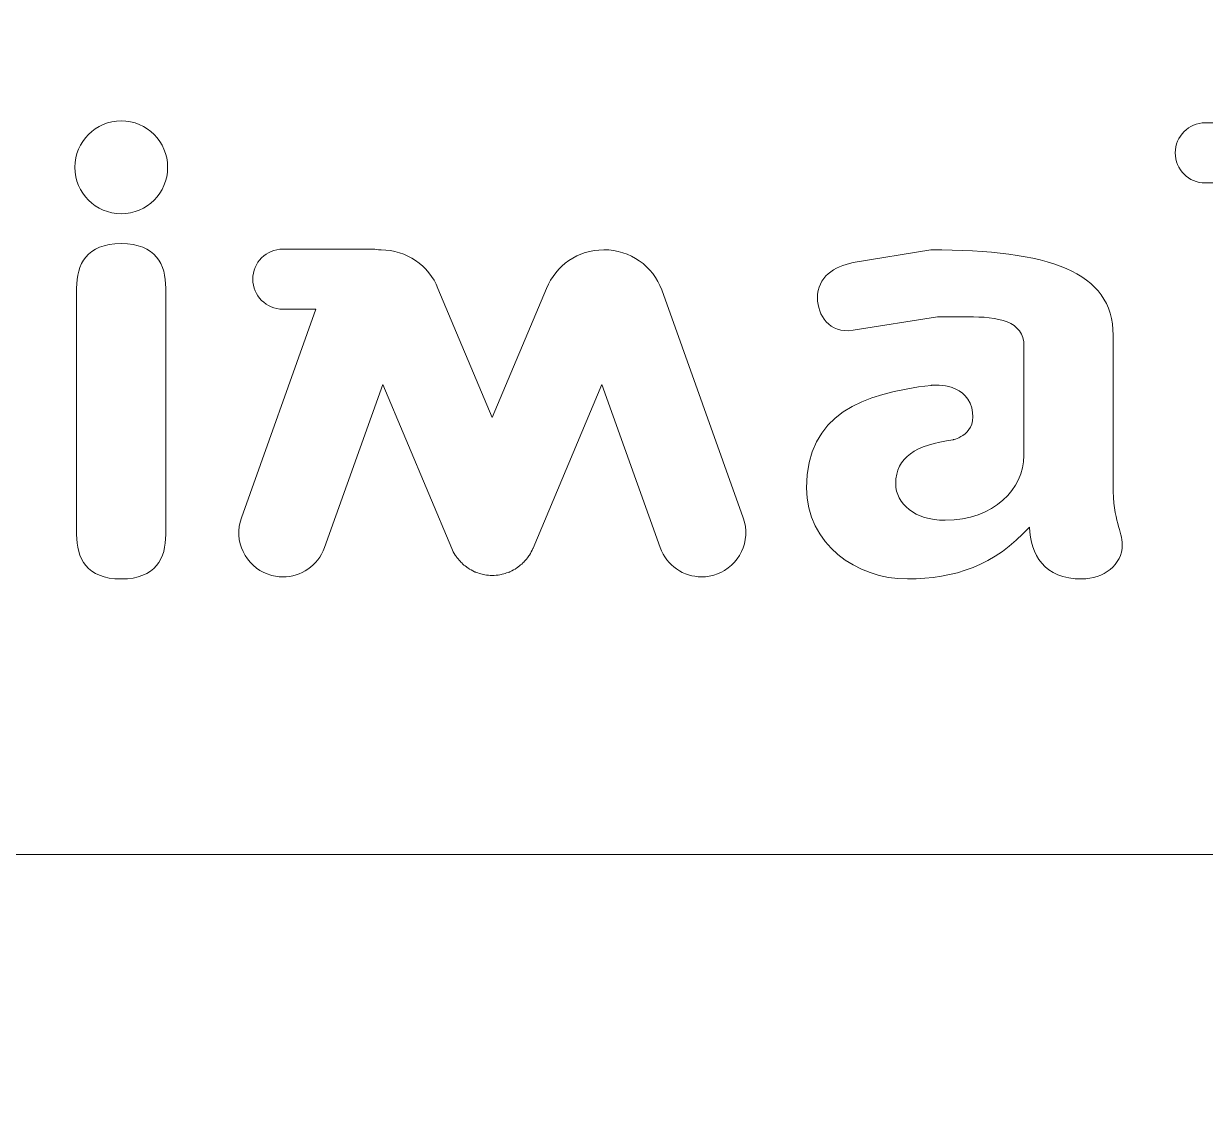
# Model space of a CAD drawing. Header units: inches. Extents: x 2 to 691, y -393 to -3.
# Drawn here: x 147.74 to 193.75, y -391.29 to -348.94 of the extents above; entities that cross this region are included whole.
import ezdxf

# ---------------------------------------------------------------- set-up
doc = ezdxf.new("R2010")
doc.units = ezdxf.units.IN
doc.header["$MEASUREMENT"] = 0
doc.layers.add('Layer 1', color=7, linetype='Continuous')

# ---------------------------------------------------------------- blocks, each defined once
blk = doc.blocks.new('block 20')
at = {"layer": 'Layer 1', "lineweight": 0}
for points, knots in [([(195.918, -352.818), (195.893, -352.818), (195.872, -352.823), (195.848, -352.824), (195.771, -352.807), (195.691, -352.799), (195.608, -352.799), (195.608, -352.799), (193.749, -352.799), (193.749, -352.799), (193.103, -352.799), (192.579, -353.323), (192.579, -353.969), (192.579, -354.616), (193.103, -355.14), (193.749, -355.14), (193.749, -355.14), (194.182, -355.14), (194.182, -355.14), (194.182, -355.14), (194.182, -368.822), (194.182, -368.822), (194.182, -369.963), (194.871, -370.558), (195.918, -370.558), (196.964, -370.558), (197.654, -369.963), (197.654, -368.822), (197.654, -368.822), (197.654, -366.183), (197.654, -366.183), (197.654, -366.183), (197.654, -362.45), (197.654, -362.45), (197.654, -362.45), (197.654, -354.555), (197.654, -354.555), (197.654, -353.414), (196.964, -352.818), (195.918, -352.818)], [0, 0, 0, 0, 1, 1, 1, 2, 2, 2, 3, 3, 3, 4, 4, 4, 5, 5, 5, 6, 6, 6, 7, 7, 7, 8, 8, 8, 9, 9, 9, 10, 10, 10, 11, 11, 11, 12, 12, 12, 13, 13, 13, 13]), ([(205.665, -367.752), (205.665, -367.752), (202.05, -362.901), (202.05, -362.901), (202.05, -362.901), (204.619, -360.214), (204.619, -360.214), (204.928, -359.881), (205.141, -359.691), (205.141, -359.072), (205.141, -358.193), (204.286, -357.503), (203.501, -357.503), (202.977, -357.503), (202.525, -357.789), (202.169, -358.169), (202.169, -358.169), (199.152, -361.522), (199.152, -361.522), (199.152, -361.522), (198.599, -362.032), (198.599, -363.045), (198.599, -364.096), (199.529, -365.112), (199.529, -365.112), (199.529, -365.112), (202.812, -369.75), (202.812, -369.75), (203.073, -370.13), (203.524, -370.558), (204.381, -370.558), (205.308, -370.558), (206.021, -369.75), (206.021, -368.87), (206.021, -368.298), (205.783, -367.918), (205.665, -367.752)], [0, 0, 0, 0, 1, 1, 1, 2, 2, 2, 3, 3, 3, 4, 4, 4, 5, 5, 5, 6, 6, 6, 7, 7, 7, 8, 8, 8, 9, 9, 9, 10, 10, 10, 11, 11, 11, 12, 12, 12, 12])]:
    blk.add_open_spline(points, degree=3, knots=knots, dxfattribs=at)
blk = doc.blocks.new('block 19')
at = {"layer": 'Layer 1', "lineweight": 0}
for points, knots in [([(151.538, -352.723), (152.536, -352.723), (153.345, -353.532), (153.345, -354.531), (153.345, -355.529), (152.536, -356.337), (151.538, -356.337), (150.539, -356.337), (149.73, -355.529), (149.73, -354.531), (149.73, -353.532), (150.539, -352.723), (151.538, -352.723)], [0, 0, 0, 0, 1, 1, 1, 2, 2, 2, 3, 3, 3, 4, 4, 4, 4]), ([(149.802, -359.239), (149.802, -358.311), (150.182, -357.503), (151.538, -357.503), (152.893, -357.503), (153.273, -358.311), (153.273, -359.239), (153.273, -359.239), (153.273, -368.822), (153.273, -368.822), (153.273, -369.75), (152.893, -370.558), (151.538, -370.558), (150.182, -370.558), (149.802, -369.75), (149.802, -368.822), (149.802, -368.822), (149.802, -359.239), (149.802, -359.239)], [0, 0, 0, 0, 1, 1, 1, 2, 2, 2, 3, 3, 3, 4, 4, 4, 5, 5, 5, 6, 6, 6, 6]), ([(175.757, -368.183), (175.757, -368.183), (172.585, -359.307), (172.585, -359.307), (172.251, -358.371), (171.344, -357.742), (170.332, -357.742), (170.33, -357.742), (170.328, -357.743), (170.325, -357.743), (169.336, -357.745), (168.45, -358.348), (168.101, -359.25), (168.101, -359.25), (165.987, -364.278), (165.987, -364.278), (165.987, -364.278), (163.873, -359.249), (163.873, -359.249), (163.524, -358.35), (162.642, -357.75), (161.655, -357.744), (161.651, -357.744), (161.646, -357.743), (161.641, -357.743), (161.612, -357.743), (161.583, -357.749), (161.553, -357.75), (161.465, -357.728), (161.374, -357.714), (161.28, -357.714), (161.28, -357.714), (157.832, -357.714), (157.832, -357.714), (157.185, -357.714), (156.661, -358.238), (156.661, -358.884), (156.661, -359.531), (157.185, -360.055), (157.832, -360.055), (157.832, -360.055), (159.12, -360.055), (159.12, -360.055), (159.12, -360.055), (156.216, -368.184), (156.216, -368.184), (155.897, -369.076), (156.362, -370.058), (157.254, -370.377), (157.445, -370.445), (157.64, -370.477), (157.832, -370.477), (158.536, -370.477), (159.197, -370.04), (159.448, -369.338), (159.448, -369.338), (161.719, -362.981), (161.719, -362.981), (161.719, -362.981), (164.406, -369.372), (164.406, -369.372), (164.444, -369.463), (164.491, -369.548), (164.543, -369.629), (164.556, -369.65), (164.571, -369.668), (164.585, -369.688), (164.63, -369.752), (164.678, -369.812), (164.73, -369.868), (164.751, -369.891), (164.773, -369.914), (164.795, -369.936), (164.852, -369.991), (164.913, -370.041), (164.977, -370.088), (164.996, -370.102), (165.013, -370.117), (165.032, -370.13), (165.117, -370.187), (165.207, -370.235), (165.3, -370.276), (165.308, -370.279), (165.314, -370.285), (165.322, -370.288), (165.339, -370.295), (165.357, -370.297), (165.374, -370.304), (165.448, -370.332), (165.522, -370.355), (165.598, -370.373), (165.629, -370.38), (165.66, -370.388), (165.691, -370.393), (165.787, -370.41), (165.884, -370.422), (165.982, -370.422), (165.984, -370.422), (165.985, -370.422), (165.986, -370.422), (165.986, -370.422), (165.987, -370.422), (165.987, -370.422), (165.988, -370.422), (165.988, -370.422), (165.988, -370.422), (165.99, -370.422), (165.991, -370.422), (165.993, -370.422), (166.091, -370.422), (166.188, -370.41), (166.284, -370.393), (166.315, -370.388), (166.345, -370.38), (166.376, -370.373), (166.453, -370.355), (166.527, -370.332), (166.6, -370.304), (166.617, -370.298), (166.635, -370.295), (166.653, -370.288), (166.661, -370.285), (166.667, -370.279), (166.675, -370.276), (166.768, -370.235), (166.858, -370.187), (166.942, -370.13), (166.962, -370.117), (166.98, -370.101), (166.999, -370.087), (167.062, -370.041), (167.122, -369.991), (167.179, -369.936), (167.202, -369.914), (167.224, -369.891), (167.246, -369.868), (167.297, -369.813), (167.344, -369.754), (167.387, -369.691), (167.402, -369.67), (167.419, -369.65), (167.433, -369.628), (167.484, -369.548), (167.531, -369.463), (167.569, -369.372), (167.569, -369.372), (167.576, -369.355), (167.576, -369.355), (167.576, -369.355), (167.576, -369.355), (167.576, -369.355), (167.576, -369.355), (170.255, -362.982), (170.255, -362.982), (170.255, -362.982), (172.526, -369.337), (172.526, -369.337), (172.777, -370.039), (173.437, -370.476), (174.141, -370.476), (174.333, -370.476), (174.528, -370.444), (174.719, -370.376), (175.611, -370.057), (176.076, -369.075), (175.757, -368.183)], [0, 0, 0, 0, 1, 1, 1, 2, 2, 2, 3, 3, 3, 4, 4, 4, 5, 5, 5, 6, 6, 6, 7, 7, 7, 8, 8, 8, 9, 9, 9, 10, 10, 10, 11, 11, 11, 12, 12, 12, 13, 13, 13, 14, 14, 14, 15, 15, 15, 16, 16, 16, 17, 17, 17, 18, 18, 18, 19, 19, 19, 20, 20, 20, 21, 21, 21, 22, 22, 22, 23, 23, 23, 24, 24, 24, 25, 25, 25, 26, 26, 26, 27, 27, 27, 28, 28, 28, 29, 29, 29, 30, 30, 30, 31, 31, 31, 32, 32, 32, 33, 33, 33, 34, 34, 34, 35, 35, 35, 36, 36, 36, 37, 37, 37, 38, 38, 38, 39, 39, 39, 40, 40, 40, 41, 41, 41, 42, 42, 42, 43, 43, 43, 44, 44, 44, 45, 45, 45, 46, 46, 46, 47, 47, 47, 48, 48, 48, 49, 49, 49, 50, 50, 50, 51, 51, 51, 52, 52, 52, 53, 53, 53, 54, 54, 54, 55, 55, 55, 55]), ([(190.162, -366.896), (190.162, -366.896), (190.162, -361.07), (190.162, -361.07), (190.162, -358.573), (187.644, -357.744), (183.063, -357.744), (183.063, -357.744), (180.033, -358.241), (180.033, -358.241), (179.312, -358.39), (178.649, -358.783), (178.649, -359.626), (178.649, -360.273), (179.108, -361.015), (180.033, -360.878), (180.033, -360.878), (183.321, -360.351), (183.321, -360.351), (183.321, -360.351), (183.481, -360.351), (183.481, -360.351), (183.481, -360.351), (184.503, -360.351), (184.503, -360.351), (185.668, -360.351), (186.69, -360.499), (186.69, -361.498), (186.69, -361.498), (186.69, -364.399), (186.69, -364.399), (186.69, -364.399), (186.69, -365.755), (186.69, -365.755), (186.69, -367.039), (185.525, -368.275), (183.623, -368.275), (182.435, -368.275), (181.697, -367.633), (181.697, -366.848), (181.697, -365.803), (182.482, -365.35), (183.932, -365.136), (183.932, -365.136), (184.932, -364.935), (184.654, -363.897), (184.376, -362.858), (183.076, -363.02), (183.076, -363.02), (180.413, -363.329), (178.225, -364.138), (178.225, -367.015), (178.225, -369.203), (180.175, -370.558), (182.149, -370.558), (183.98, -370.558), (185.55, -370.035), (186.905, -368.537), (186.952, -369.607), (187.452, -370.558), (188.949, -370.558), (189.782, -370.558), (190.519, -370.011), (190.519, -369.227), (190.519, -368.68), (190.162, -368.346), (190.162, -366.896)], [0, 0, 0, 0, 1, 1, 1, 2, 2, 2, 3, 3, 3, 4, 4, 4, 5, 5, 5, 6, 6, 6, 7, 7, 7, 8, 8, 8, 9, 9, 9, 10, 10, 10, 11, 11, 11, 12, 12, 12, 13, 13, 13, 14, 14, 14, 15, 15, 15, 16, 16, 16, 17, 17, 17, 18, 18, 18, 19, 19, 19, 20, 20, 20, 21, 21, 21, 22, 22, 22, 22])]:
    blk.add_open_spline(points, degree=3, knots=knots, dxfattribs=at)
at = {"layer": 'Layer 1'}
blk.add_blockref('block 20', (0, 0), dxfattribs=at)
blk = doc.blocks.new('block 2')
at = {"layer": 'Layer 1', "lineweight": 0}
blk.add_open_spline([(334.414, -391.288), (334.414, -391.288), (334.414, -351.786), (334.414, -351.786), (334.414, -351.786), (340.503, -351.536), (340.503, -351.536), (340.503, -351.536), (340.503, -341.485), (340.503, -341.485), (340.503, -341.485), (334.414, -341.235), (334.414, -341.235), (334.414, -341.235), (334.414, -323.361), (334.414, -323.361), (334.414, -323.361), (334.414, -322.929), (334.414, -322.929), (334.414, -322.929), (327.395, -322.929), (327.395, -322.929), (327.395, -322.929), (327.395, -324.26), (327.395, -324.26), (327.395, -324.26), (325.195, -324.26), (325.195, -324.26), (325.195, -324.26), (325.195, -322.86), (325.195, -322.86), (325.195, -322.86), (323.752, -322.86), (323.752, -322.86), (323.752, -322.86), (323.752, -320.086), (323.752, -320.086), (323.752, -320.086), (325.195, -320.086), (325.195, -320.086), (325.195, -320.086), (325.195, -318.686), (325.195, -318.686), (325.195, -318.686), (327.395, -318.686), (327.395, -318.686), (327.395, -318.686), (327.395, -320.086), (327.395, -320.086), (327.395, -320.086), (334.414, -320.086), (334.414, -320.086), (334.414, -320.086), (334.414, -319.586), (334.414, -319.586), (334.414, -319.586), (334.414, -301.795), (334.414, -301.795), (334.414, -301.795), (340.503, -301.545), (340.503, -301.545), (340.503, -301.545), (340.503, -291.484), (340.503, -291.484), (340.503, -291.484), (334.414, -291.234), (334.414, -291.234), (334.414, -291.234), (334.414, -220.064), (334.414, -220.064), (334.414, -220.064), (340.503, -219.814), (340.503, -219.814), (340.503, -219.814), (340.503, -209.778), (340.503, -209.778), (340.503, -209.778), (334.414, -209.528), (334.414, -209.528), (334.414, -209.528), (334.414, -191.713), (334.414, -191.713), (334.414, -191.713), (334.414, -191.213), (334.414, -191.213), (334.414, -191.213), (327.395, -191.213), (327.395, -191.213), (327.395, -191.213), (327.395, -192.612), (327.395, -192.612), (327.395, -192.612), (325.195, -192.612), (325.195, -192.612), (325.195, -192.612), (325.195, -191.213), (325.195, -191.213), (325.195, -191.213), (323.752, -191.213), (323.752, -191.213), (323.752, -191.213), (323.752, -188.347), (323.752, -188.347), (323.752, -188.347), (325.195, -188.347), (325.195, -188.347), (325.195, -188.347), (325.195, -186.947), (325.195, -186.947), (325.195, -186.947), (327.395, -186.947), (327.395, -186.947), (327.395, -186.947), (327.395, -188.347), (327.395, -188.347), (327.395, -188.347), (334.414, -188.347), (334.414, -188.347), (334.414, -188.347), (334.414, -187.846), (334.414, -187.846), (334.414, -187.846), (334.414, -170.058), (334.414, -170.058), (334.414, -170.058), (340.503, -169.808), (340.503, -169.808), (340.503, -169.808), (340.503, -159.762), (340.503, -159.762), (340.503, -159.762), (334.414, -159.512), (334.414, -159.512), (334.414, -159.512), (334.414, -85.893), (334.414, -85.893), (334.414, -85.893), (340.503, -85.643), (340.503, -85.643), (340.503, -85.643), (340.503, -75.559), (340.503, -75.559), (340.503, -75.559), (334.414, -75.309), (334.414, -75.309), (334.414, -75.309), (334.414, -57.545), (334.414, -57.545), (334.414, -57.545), (334.414, -57.046), (334.414, -57.046), (334.414, -57.046), (327.395, -57.046), (327.395, -57.046), (327.395, -57.046), (327.395, -58.446), (327.395, -58.446), (327.395, -58.446), (325.195, -58.446), (325.195, -58.446), (325.195, -58.446), (325.195, -57.046), (325.195, -57.046), (325.195, -57.046), (323.752, -57.046), (323.752, -57.046), (323.752, -57.046), (323.752, -54.183), (323.752, -54.183), (323.752, -54.183), (325.195, -54.183), (325.195, -54.183), (325.195, -54.183), (325.195, -52.783), (325.195, -52.783), (325.195, -52.783), (327.395, -52.783), (327.395, -52.783), (327.395, -52.783), (327.395, -54.183), (327.395, -54.183), (327.395, -54.183), (334.414, -54.183), (334.414, -54.183), (334.414, -54.183), (334.414, -53.683), (334.414, -53.683), (334.414, -53.683), (334.414, -35.877), (334.414, -35.877), (334.414, -35.877), (340.503, -35.627), (340.503, -35.627), (340.503, -35.627), (340.503, -25.59), (340.503, -25.59), (340.503, -25.59), (334.414, -25.34), (334.414, -25.34), (334.414, -25.34), (334.414, -13.24), (334.414, -13.24), (334.414, -13.24), (311.551, -13.24), (311.551, -13.24), (309.605, -13.24), (306.99, -12.024), (305.739, -10.537), (305.739, -10.537), (301.875, -5.943), (301.875, -5.943), (300.625, -4.457), (298.009, -3.24), (296.063, -3.24), (296.063, -3.24), (46.315, -3.24), (46.315, -3.24), (44.369, -3.24), (41.754, -4.457), (40.503, -5.943), (40.503, -5.943), (36.64, -10.537), (36.64, -10.537), (35.388, -12.024), (32.772, -13.24), (30.827, -13.24), (30.827, -13.24), (8.128, -13.24), (8.128, -13.24), (8.128, -13.24), (8.128, -25.34), (8.128, -25.34), (8.128, -25.34), (2.038, -25.59), (2.038, -25.59), (2.038, -25.59), (2.038, -35.627), (2.038, -35.627), (2.038, -35.627), (8.128, -35.877), (8.128, -35.877), (8.128, -35.877), (8.128, -53.683), (8.128, -53.683), (8.128, -53.683), (8.128, -54.183), (8.128, -54.183), (8.128, -54.183), (15.146, -54.183), (15.146, -54.183), (15.146, -54.183), (15.146, -52.783), (15.146, -52.783), (15.146, -52.783), (17.346, -52.783), (17.346, -52.783), (17.346, -52.783), (17.346, -54.183), (17.346, -54.183), (17.346, -54.183), (18.789, -54.183), (18.789, -54.183), (18.789, -54.183), (18.789, -57.046), (18.789, -57.046), (18.789, -57.046), (17.346, -57.046), (17.346, -57.046), (17.346, -57.046), (17.346, -58.446), (17.346, -58.446), (17.346, -58.446), (15.146, -58.446), (15.146, -58.446), (15.146, -58.446), (15.146, -57.046), (15.146, -57.046), (15.146, -57.046), (8.128, -57.046), (8.128, -57.046), (8.128, -57.046), (8.128, -57.545), (8.128, -57.545), (8.128, -57.545), (8.128, -75.309), (8.128, -75.309), (8.128, -75.309), (2.038, -75.559), (2.038, -75.559), (2.038, -75.559), (2.038, -85.643), (2.038, -85.643), (2.038, -85.643), (8.128, -85.893), (8.128, -85.893), (8.128, -85.893), (8.128, -159.512), (8.128, -159.512), (8.128, -159.512), (2.038, -159.762), (2.038, -159.762), (2.038, -159.762), (2.038, -169.808), (2.038, -169.808), (2.038, -169.808), (8.128, -170.058), (8.128, -170.058), (8.128, -170.058), (8.128, -187.846), (8.128, -187.846), (8.128, -187.846), (8.128, -188.347), (8.128, -188.347), (8.128, -188.347), (15.146, -188.347), (15.146, -188.347), (15.146, -188.347), (15.146, -186.947), (15.146, -186.947), (15.146, -186.947), (17.346, -186.947), (17.346, -186.947), (17.346, -186.947), (17.346, -188.347), (17.346, -188.347), (17.346, -188.347), (18.789, -188.347), (18.789, -188.347), (18.789, -188.347), (18.789, -191.213), (18.789, -191.213), (18.789, -191.213), (17.346, -191.213), (17.346, -191.213), (17.346, -191.213), (17.346, -192.612), (17.346, -192.612), (17.346, -192.612), (15.146, -192.612), (15.146, -192.612), (15.146, -192.612), (15.146, -191.213), (15.146, -191.213), (15.146, -191.213), (8.128, -191.213), (8.128, -191.213), (8.128, -191.213), (8.128, -191.713), (8.128, -191.713), (8.128, -191.713), (8.128, -209.528), (8.128, -209.528), (8.128, -209.528), (2.038, -209.778), (2.038, -209.778), (2.038, -209.778), (2.038, -219.815), (2.038, -219.815), (2.038, -219.815), (8.128, -220.065), (8.128, -220.065), (8.128, -220.065), (8.128, -291.234), (8.128, -291.234), (8.128, -291.234), (2.038, -291.484), (2.038, -291.484), (2.038, -291.484), (2.038, -301.545), (2.038, -301.545), (2.038, -301.545), (8.128, -301.795), (8.128, -301.795), (8.128, -301.795), (8.128, -319.585), (8.128, -319.585), (8.128, -319.585), (8.128, -320.085), (8.128, -320.085), (8.128, -320.085), (15.146, -320.085), (15.146, -320.085), (15.146, -320.085), (15.146, -318.685), (15.146, -318.685), (15.146, -318.685), (17.346, -318.685), (17.346, -318.685), (17.346, -318.685), (17.346, -320.085), (17.346, -320.085), (17.346, -320.085), (18.789, -320.085), (18.789, -320.085), (18.789, -320.085), (18.789, -322.86), (18.789, -322.86), (18.789, -322.86), (17.346, -322.86), (17.346, -322.86), (17.346, -322.86), (17.346, -324.26), (17.346, -324.26), (17.346, -324.26), (15.146, -324.26), (15.146, -324.26), (15.146, -324.26), (15.146, -322.928), (15.146, -322.928), (15.146, -322.928), (8.128, -322.928), (8.128, -322.928), (8.128, -322.928), (8.128, -323.36), (8.128, -323.36), (8.128, -323.36), (8.128, -341.235), (8.128, -341.235), (8.128, -341.235), (2.038, -341.485), (2.038, -341.485), (2.038, -341.485), (2.038, -351.536), (2.038, -351.536), (2.038, -351.536), (8.128, -351.786), (8.128, -351.786), (8.128, -351.786), (8.128, -391.288), (8.128, -391.288), (8.128, -391.288), (30.791, -391.288), (30.791, -391.288), (32.736, -391.288), (35.352, -390.072), (36.603, -388.585), (36.603, -388.585), (40.466, -383.991), (40.466, -383.991), (41.717, -382.504), (44.333, -381.288), (46.279, -381.288), (46.279, -381.288), (296.309, -381.288), (296.309, -381.288), (298.255, -381.288), (300.871, -382.504), (302.122, -383.991), (302.122, -383.991), (305.985, -388.585), (305.985, -388.585), (307.237, -390.072), (309.852, -391.288), (311.798, -391.288), (311.798, -391.288), (334.414, -391.288), (334.414, -391.288)], degree=3, knots=[0, 0, 0, 0, 1, 1, 1, 2, 2, 2, 3, 3, 3, 4, 4, 4, 5, 5, 5, 6, 6, 6, 7, 7, 7, 8, 8, 8, 9, 9, 9, 10, 10, 10, 11, 11, 11, 12, 12, 12, 13, 13, 13, 14, 14, 14, 15, 15, 15, 16, 16, 16, 17, 17, 17, 18, 18, 18, 19, 19, 19, 20, 20, 20, 21, 21, 21, 22, 22, 22, 23, 23, 23, 24, 24, 24, 25, 25, 25, 26, 26, 26, 27, 27, 27, 28, 28, 28, 29, 29, 29, 30, 30, 30, 31, 31, 31, 32, 32, 32, 33, 33, 33, 34, 34, 34, 35, 35, 35, 36, 36, 36, 37, 37, 37, 38, 38, 38, 39, 39, 39, 40, 40, 40, 41, 41, 41, 42, 42, 42, 43, 43, 43, 44, 44, 44, 45, 45, 45, 46, 46, 46, 47, 47, 47, 48, 48, 48, 49, 49, 49, 50, 50, 50, 51, 51, 51, 52, 52, 52, 53, 53, 53, 54, 54, 54, 55, 55, 55, 56, 56, 56, 57, 57, 57, 58, 58, 58, 59, 59, 59, 60, 60, 60, 61, 61, 61, 62, 62, 62, 63, 63, 63, 64, 64, 64, 65, 65, 65, 66, 66, 66, 67, 67, 67, 68, 68, 68, 69, 69, 69, 70, 70, 70, 71, 71, 71, 72, 72, 72, 73, 73, 73, 74, 74, 74, 75, 75, 75, 76, 76, 76, 77, 77, 77, 78, 78, 78, 79, 79, 79, 80, 80, 80, 81, 81, 81, 82, 82, 82, 83, 83, 83, 84, 84, 84, 85, 85, 85, 86, 86, 86, 87, 87, 87, 88, 88, 88, 89, 89, 89, 90, 90, 90, 91, 91, 91, 92, 92, 92, 93, 93, 93, 94, 94, 94, 95, 95, 95, 96, 96, 96, 97, 97, 97, 98, 98, 98, 99, 99, 99, 100, 100, 100, 101, 101, 101, 102, 102, 102, 103, 103, 103, 104, 104, 104, 105, 105, 105, 106, 106, 106, 107, 107, 107, 108, 108, 108, 109, 109, 109, 110, 110, 110, 111, 111, 111, 112, 112, 112, 113, 113, 113, 114, 114, 114, 115, 115, 115, 116, 116, 116, 117, 117, 117, 118, 118, 118, 119, 119, 119, 120, 120, 120, 121, 121, 121, 122, 122, 122, 123, 123, 123, 124, 124, 124, 125, 125, 125, 126, 126, 126, 127, 127, 127, 128, 128, 128, 129, 129, 129, 130, 130, 130, 131, 131, 131, 132, 132, 132, 133, 133, 133, 134, 134, 134, 135, 135, 135, 136, 136, 136, 137, 137, 137, 138, 138, 138, 139, 139, 139, 140, 140, 140, 141, 141, 141, 142, 142, 142, 143, 143, 143, 144, 144, 144, 145, 145, 145, 146, 146, 146, 147, 147, 147, 148, 148, 148, 149, 149, 149, 150, 150, 150, 151, 151, 151, 152, 152, 152, 152], dxfattribs=at)
at = {"layer": 'Layer 1'}
blk.add_blockref('block 19', (0, 0), dxfattribs=at)

msp = doc.modelspace()

# ---------------------------------------------------------------- block references
at = {"layer": 'Layer 1'}
msp.add_blockref('block 2', (0, 0), dxfattribs=at)

doc.saveas('drawing.dxf')
